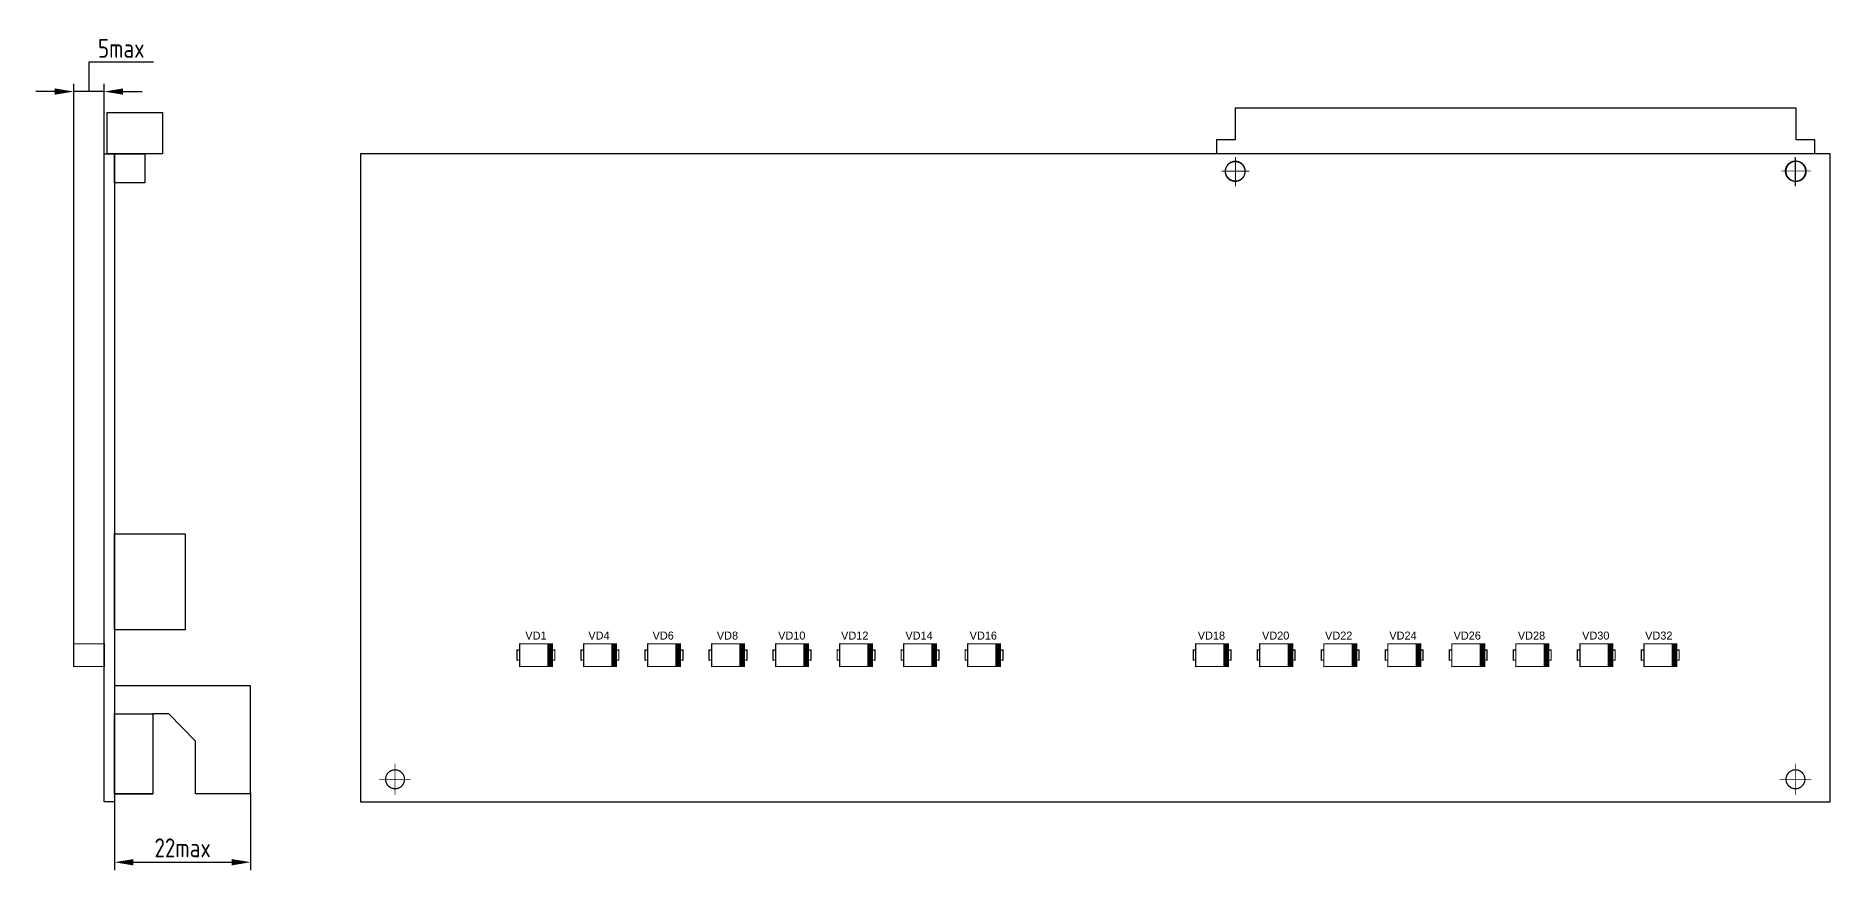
# Model space of a CAD drawing. Extents: x 0 to 557, y 633 to 766.
# Drawn here: x 272.5 to 557.2, y 633.4 to 765.8 of the extents above; entities that cross this region are included whole.
import ezdxf
from ezdxf.enums import TextEntityAlignment as Align

# ---------------------------------------------------------------- set-up
doc = ezdxf.new("R2010")
doc.units = 0
doc.header["$MEASUREMENT"] = 0
for name, color, linetype in [('BOARD', 7, 'Continuous'), ('BOTTOM', 7, 'Continuous'), ('TOP', 7, 'Continuous'), ('TOP_PIN', 7, 'Continuous')]:
    doc.layers.add(name, color=color, linetype=linetype)
doc.layers.add('РАЗМЕРЫ', color=7, linetype='Continuous', lineweight=0)
doc.styles.add('ГОСТ 2.304', font='CS_Gost2304.shx')
doc.dimstyles.new('ГОСТ', dxfattribs={"dimscale": 0, "dimtxt": 3, "dimasz": 3, "dimexe": 1.25, "dimexo": 0, "dimtad": 1, "dimtoh": 1, "dimdec": 3, "dimtxsty": 'ГОСТ 2.304', "dimcen": 5, "dimadec": 3, "dimazin": 2, "dimtfac": 0.75, "dimtdec": 4, "dimtmove": 1, "dimatfit": 3, "dimfxl": 1, "dimtolj": 1, "dimarcsym": 0})

# ---------------------------------------------------------------- blocks, each defined once
blk = doc.blocks.new('*D670')
at = {"layer": 'Defpoints', "color": 0}
for p in [(284.99, 644.25), (306.58, 645.74), (306.58, 634.65)]:
    blk.add_point(p, dxfattribs=at)
at = {"layer": 'РАЗМЕРЫ', "color": 0, "lineweight": -2}
for p, q in [((284.99, 644.25), (284.99, 633.4)), ((306.58, 645.74), (306.58, 633.4)), ((287.99, 634.65), (303.58, 634.65))]:
    blk.add_line(p, q, dxfattribs=at)
at = {"layer": 'РАЗМЕРЫ', "color": 0}
for points in [[(287.99, 635.15), (287.99, 634.15), (284.99, 634.65)], [(303.58, 634.15), (303.58, 635.15), (306.58, 634.65)]]:
    blk.add_solid(points, dxfattribs=at)
at = {"layer": 'РАЗМЕРЫ', "color": 0, "linetype": 'Continuous', "insert": (295.79, 636.94), "char_height": 3, "attachment_point": 5, "style": 'ГОСТ 2.304'}
blk.add_mtext('\\A1;22max', dxfattribs=at)
blk = doc.blocks.new('*D672')
at = {"layer": 'Defpoints', "color": 0}
for p in [(278.5, 757), (283.35, 747.12), (278.5, 669.33)]:
    blk.add_point(p, dxfattribs=at)
at = {"layer": 'РАЗМЕРЫ', "color": 0, "lineweight": -2}
for p, q in [((291.17, 761.69), (280.92, 761.69)), ((280.92, 761.69), (280.92, 757)), ((278.5, 669.33), (278.5, 758.25)), ((283.35, 747.12), (283.35, 758.25)), ((275.5, 757), (272.5, 757)), ((283.35, 757), (278.5, 757)), ((286.35, 757), (289.35, 757))]:
    blk.add_line(p, q, dxfattribs=at)
at = {"layer": 'РАЗМЕРЫ', "color": 0}
for points in [[(275.5, 756.5), (275.5, 757.5), (278.5, 757)], [(286.35, 757.5), (286.35, 756.5), (283.35, 757)]]:
    blk.add_solid(points, dxfattribs=at)
at = {"layer": 'РАЗМЕРЫ', "color": 0, "linetype": 'Continuous', "insert": (286.05, 763.87), "char_height": 3, "attachment_point": 5, "style": 'ГОСТ 2.304'}
blk.add_mtext('\\A1;5max', dxfattribs=at)

msp = doc.modelspace()

# ---------------------------------------------------------------- linework, layer by layer
at = {"layer": 'BOARD', "linetype": 'Continuous'}
for points in [[(283.8, 753.696), (292.6, 753.696), (292.6, 747.12), (283.8, 747.12)], [(285, 747.12), (289.8, 747.12), (289.8, 742.52), (285, 742.52)]]:
    msp.add_lwpolyline(points, close=True, dxfattribs=at)
at = {"layer": 'BOARD'}
msp.add_lwpolyline([(557.25, 747.12), (324, 747.12), (324, 644.25), (557.25, 644.25)], close=True, dxfattribs=at)
at = {"layer": 'BOTTOM'}
for points, const_width in [([(462.878, 746.547), (462.878, 741.947)], 0.1), ([(551.797, 746.578), (551.797, 741.978)], 0.1), ([(460.678, 744.347), (465.078, 744.347)], 0.1), ([(549.597, 744.378), (554.197, 744.378)], 0.1), ([(283.3499, 669.327), (283.3499, 665.723), (278.5, 665.723), (278.5, 669.327), (283.3499, 669.327)], 0.2), ([(354.461, 669.327), (354.461, 665.723), (349.261, 665.723), (349.261, 669.327), (354.461, 669.327)], 0.2), ([(353.761, 669.327), (353.761, 665.723)], 0.2), ([(353.861, 669.327), (353.861, 665.723)], 0.2), ([(353.961, 669.327), (353.961, 665.723)], 0.2), ([(354.061, 669.327), (354.061, 665.723)], 0.2), ([(354.161, 669.327), (354.161, 665.723)], 0.2), ([(354.261, 669.327), (354.261, 665.723)], 0.2), ([(354.361, 669.327), (354.361, 665.723)], 0.2), ([(364.621, 669.327), (364.621, 665.723), (359.421, 665.723), (359.421, 669.327), (364.621, 669.327)], 0.2), ([(363.921, 669.327), (363.921, 665.723)], 0.2), ([(364.021, 669.327), (364.021, 665.723)], 0.2), ([(364.121, 669.327), (364.121, 665.723)], 0.2), ([(364.221, 669.327), (364.221, 665.723)], 0.2), ([(364.321, 669.327), (364.321, 665.723)], 0.2), ([(364.421, 669.327), (364.421, 665.723)], 0.2), ([(364.521, 669.327), (364.521, 665.723)], 0.2), ([(374.781, 669.327), (374.781, 665.723), (369.581, 665.723), (369.581, 669.327), (374.781, 669.327)], 0.2), ([(374.081, 669.327), (374.081, 665.723)], 0.2), ([(374.181, 669.327), (374.181, 665.723)], 0.2), ([(374.281, 669.327), (374.281, 665.723)], 0.2), ([(374.381, 669.327), (374.381, 665.723)], 0.2), ([(374.481, 669.327), (374.481, 665.723)], 0.2), ([(374.581, 669.327), (374.581, 665.723)], 0.2), ([(374.681, 669.327), (374.681, 665.723)], 0.2), ([(384.941, 669.327), (384.941, 665.723), (379.741, 665.723), (379.741, 669.327), (384.941, 669.327)], 0.2), ([(384.241, 669.327), (384.241, 665.723)], 0.2), ([(384.341, 669.327), (384.341, 665.723)], 0.2), ([(384.441, 669.327), (384.441, 665.723)], 0.2), ([(384.541, 669.327), (384.541, 665.723)], 0.2), ([(384.641, 669.327), (384.641, 665.723)], 0.2), ([(384.741, 669.327), (384.741, 665.723)], 0.2), ([(384.841, 669.327), (384.841, 665.723)], 0.2), ([(395.101, 669.327), (395.101, 665.723), (389.901, 665.723), (389.901, 669.327), (395.101, 669.327)], 0.2), ([(394.401, 669.327), (394.401, 665.723)], 0.2), ([(394.501, 669.327), (394.501, 665.723)], 0.2), ([(394.601, 669.327), (394.601, 665.723)], 0.2), ([(394.701, 669.327), (394.701, 665.723)], 0.2), ([(394.801, 669.327), (394.801, 665.723)], 0.2), ([(394.901, 669.327), (394.901, 665.723)], 0.2), ([(395.001, 669.327), (395.001, 665.723)], 0.2), ([(405.261, 669.327), (405.261, 665.723), (400.061, 665.723), (400.061, 669.327), (405.261, 669.327)], 0.2), ([(404.561, 669.327), (404.561, 665.723)], 0.2), ([(404.661, 669.327), (404.661, 665.723)], 0.2), ([(404.761, 669.327), (404.761, 665.723)], 0.2), ([(404.861, 669.327), (404.861, 665.723)], 0.2), ([(404.961, 669.327), (404.961, 665.723)], 0.2), ([(405.061, 669.327), (405.061, 665.723)], 0.2), ([(405.161, 669.327), (405.161, 665.723)], 0.2), ([(415.421, 669.327), (415.421, 665.723), (410.221, 665.723), (410.221, 669.327), (415.421, 669.327)], 0.2), ([(414.721, 669.327), (414.721, 665.723)], 0.2), ([(414.821, 669.327), (414.821, 665.723)], 0.2), ([(414.921, 669.327), (414.921, 665.723)], 0.2), ([(415.021, 669.327), (415.021, 665.723)], 0.2), ([(415.121, 669.327), (415.121, 665.723)], 0.2), ([(415.221, 669.327), (415.221, 665.723)], 0.2), ([(415.321, 669.327), (415.321, 665.723)], 0.2), ([(425.581, 669.327), (425.581, 665.723), (420.381, 665.723), (420.381, 669.327), (425.581, 669.327)], 0.2), ([(424.881, 669.327), (424.881, 665.723)], 0.2), ([(424.981, 669.327), (424.981, 665.723)], 0.2), ([(425.081, 669.327), (425.081, 665.723)], 0.2), ([(425.181, 669.327), (425.181, 665.723)], 0.2), ([(425.281, 669.327), (425.281, 665.723)], 0.2), ([(425.381, 669.327), (425.381, 665.723)], 0.2), ([(425.481, 669.327), (425.481, 665.723)], 0.2), ([(461.776, 669.327), (461.776, 665.723), (456.576, 665.723), (456.576, 669.327), (461.776, 669.327)], 0.2), ([(461.076, 669.327), (461.076, 665.723)], 0.2), ([(461.176, 669.327), (461.176, 665.723)], 0.2), ([(461.276, 669.327), (461.276, 665.723)], 0.2), ([(461.376, 669.327), (461.376, 665.723)], 0.2), ([(461.476, 669.327), (461.476, 665.723)], 0.2), ([(461.576, 669.327), (461.576, 665.723)], 0.2), ([(461.676, 669.327), (461.676, 665.723)], 0.2), ([(471.936, 669.327), (471.936, 665.723), (466.736, 665.723), (466.736, 669.327), (471.936, 669.327)], 0.2), ([(471.236, 669.327), (471.236, 665.723)], 0.2), ([(471.336, 669.327), (471.336, 665.723)], 0.2), ([(471.436, 669.327), (471.436, 665.723)], 0.2), ([(471.536, 669.327), (471.536, 665.723)], 0.2), ([(471.636, 669.327), (471.636, 665.723)], 0.2), ([(471.736, 669.327), (471.736, 665.723)], 0.2), ([(471.836, 669.327), (471.836, 665.723)], 0.2), ([(482.096, 669.327), (482.096, 665.723), (476.896, 665.723), (476.896, 669.327), (482.096, 669.327)], 0.2), ([(481.396, 669.327), (481.396, 665.723)], 0.2), ([(481.496, 669.327), (481.496, 665.723)], 0.2), ([(481.596, 669.327), (481.596, 665.723)], 0.2), ([(481.696, 669.327), (481.696, 665.723)], 0.2), ([(481.796, 669.327), (481.796, 665.723)], 0.2), ([(481.896, 669.327), (481.896, 665.723)], 0.2), ([(481.996, 669.327), (481.996, 665.723)], 0.2), ([(492.256, 669.327), (492.256, 665.723), (487.056, 665.723), (487.056, 669.327), (492.256, 669.327)], 0.2), ([(491.556, 669.327), (491.556, 665.723)], 0.2), ([(491.656, 669.327), (491.656, 665.723)], 0.2), ([(491.756, 669.327), (491.756, 665.723)], 0.2), ([(491.856, 669.327), (491.856, 665.723)], 0.2), ([(491.956, 669.327), (491.956, 665.723)], 0.2), ([(492.056, 669.327), (492.056, 665.723)], 0.2), ([(492.156, 669.327), (492.156, 665.723)], 0.2), ([(502.416, 669.327), (502.416, 665.723), (497.216, 665.723), (497.216, 669.327), (502.416, 669.327)], 0.2), ([(501.716, 669.327), (501.716, 665.723)], 0.2), ([(501.816, 669.327), (501.816, 665.723)], 0.2), ([(501.916, 669.327), (501.916, 665.723)], 0.2), ([(502.016, 669.327), (502.016, 665.723)], 0.2), ([(502.116, 669.327), (502.116, 665.723)], 0.2), ([(502.216, 669.327), (502.216, 665.723)], 0.2), ([(502.316, 669.327), (502.316, 665.723)], 0.2), ([(512.576, 669.327), (512.576, 665.723), (507.376, 665.723), (507.376, 669.327), (512.576, 669.327)], 0.2), ([(511.876, 669.327), (511.876, 665.723)], 0.2), ([(511.976, 669.327), (511.976, 665.723)], 0.2), ([(512.076, 669.327), (512.076, 665.723)], 0.2), ([(512.176, 669.327), (512.176, 665.723)], 0.2), ([(512.276, 669.327), (512.276, 665.723)], 0.2), ([(512.376, 669.327), (512.376, 665.723)], 0.2), ([(512.476, 669.327), (512.476, 665.723)], 0.2), ([(522.736, 669.327), (522.736, 665.723), (517.536, 665.723), (517.536, 669.327), (522.736, 669.327)], 0.2), ([(522.036, 669.327), (522.036, 665.723)], 0.2), ([(522.136, 669.327), (522.136, 665.723)], 0.2), ([(522.236, 669.327), (522.236, 665.723)], 0.2), ([(522.336, 669.327), (522.336, 665.723)], 0.2), ([(522.436, 669.327), (522.436, 665.723)], 0.2), ([(522.536, 669.327), (522.536, 665.723)], 0.2), ([(522.636, 669.327), (522.636, 665.723)], 0.2), ([(532.896, 669.327), (532.896, 665.723), (527.696, 665.723), (527.696, 669.327), (532.896, 669.327)], 0.2), ([(532.196, 669.327), (532.196, 665.723)], 0.2), ([(532.296, 669.327), (532.296, 665.723)], 0.2), ([(532.396, 669.327), (532.396, 665.723)], 0.2), ([(532.496, 669.327), (532.496, 665.723)], 0.2), ([(532.596, 669.327), (532.596, 665.723)], 0.2), ([(532.696, 669.327), (532.696, 665.723)], 0.2), ([(532.796, 669.327), (532.796, 665.723)], 0.2), ([(349.261, 666.725), (348.861, 666.725), (348.861, 668.325), (349.261, 668.325)], 0.2), ([(354.461, 666.725), (354.861, 666.725), (354.861, 668.325), (354.261, 668.325)], 0.2), ([(359.421, 666.725), (359.021, 666.725), (359.021, 668.325), (359.421, 668.325)], 0.2), ([(364.621, 666.725), (365.021, 666.725), (365.021, 668.325), (364.421, 668.325)], 0.2), ([(369.581, 666.725), (369.181, 666.725), (369.181, 668.325), (369.581, 668.325)], 0.2), ([(374.781, 666.725), (375.181, 666.725), (375.181, 668.325), (374.581, 668.325)], 0.2), ([(379.741, 666.725), (379.341, 666.725), (379.341, 668.325), (379.741, 668.325)], 0.2), ([(384.941, 666.725), (385.341, 666.725), (385.341, 668.325), (384.741, 668.325)], 0.2), ([(389.901, 666.725), (389.501, 666.725), (389.501, 668.325), (389.901, 668.325)], 0.2), ([(395.101, 666.725), (395.501, 666.725), (395.501, 668.325), (394.901, 668.325)], 0.2), ([(400.061, 666.725), (399.661, 666.725), (399.661, 668.325), (400.061, 668.325)], 0.2), ([(405.261, 666.725), (405.661, 666.725), (405.661, 668.325), (405.061, 668.325)], 0.2), ([(410.221, 666.725), (409.821, 666.725), (409.821, 668.325), (410.221, 668.325)], 0.2), ([(415.421, 666.725), (415.821, 666.725), (415.821, 668.325), (415.221, 668.325)], 0.2), ([(420.381, 666.725), (419.981, 666.725), (419.981, 668.325), (420.381, 668.325)], 0.2), ([(425.581, 666.725), (425.981, 666.725), (425.981, 668.325), (425.381, 668.325)], 0.2), ([(456.576, 666.725), (456.176, 666.725), (456.176, 668.325), (456.576, 668.325)], 0.2), ([(461.776, 666.725), (462.176, 666.725), (462.176, 668.325), (461.576, 668.325)], 0.2), ([(466.736, 666.725), (466.336, 666.725), (466.336, 668.325), (466.736, 668.325)], 0.2), ([(471.936, 666.725), (472.336, 666.725), (472.336, 668.325), (471.736, 668.325)], 0.2), ([(476.896, 666.725), (476.496, 666.725), (476.496, 668.325), (476.896, 668.325)], 0.2), ([(482.096, 666.725), (482.496, 666.725), (482.496, 668.325), (481.896, 668.325)], 0.2), ([(487.056, 666.725), (486.656, 666.725), (486.656, 668.325), (487.056, 668.325)], 0.2), ([(492.256, 666.725), (492.656, 666.725), (492.656, 668.325), (492.056, 668.325)], 0.2), ([(497.216, 666.725), (496.816, 666.725), (496.816, 668.325), (497.216, 668.325)], 0.2), ([(502.416, 666.725), (502.816, 666.725), (502.816, 668.325), (502.216, 668.325)], 0.2), ([(507.376, 666.725), (506.976, 666.725), (506.976, 668.325), (507.376, 668.325)], 0.2), ([(512.576, 666.725), (512.976, 666.725), (512.976, 668.325), (512.376, 668.325)], 0.2), ([(517.536, 666.725), (517.136, 666.725), (517.136, 668.325), (517.536, 668.325)], 0.2), ([(522.736, 666.725), (523.136, 666.725), (523.136, 668.325), (522.536, 668.325)], 0.2), ([(527.696, 666.725), (527.296, 666.725), (527.296, 668.325), (527.696, 668.325)], 0.2), ([(532.896, 666.725), (533.296, 666.725), (533.296, 668.325), (532.696, 668.325)], 0.2), ([(329.5, 650.32), (329.5, 645.32)], 0.1), ([(551.75, 650.32), (551.75, 645.32)], 0.1), ([(327, 647.82), (332, 647.82)], 0.1), ([(549.25, 647.82), (554.25, 647.82)], 0.1)]:
    msp.add_lwpolyline(points, dxfattribs=dict(at, const_width=const_width))
at = {"layer": 'BOTTOM', "const_width": 0.2}
for points in [[(551.847, 742.739, -1.000125), (551.848, 745.947, -0.999875), (551.847, 742.739)], [(462.828, 742.74, -0.999936), (462.828, 745.885, -1.000064), (462.828, 742.74)], [(329.5, 646.32, -1), (329.5, 649.32, -1), (329.5, 646.32)], [(551.75, 646.32, -1), (551.75, 649.32, -1), (551.75, 646.32)]]:
    msp.add_lwpolyline(points, format="xyb", dxfattribs=at)
at = {"layer": 'TOP'}
for p, q in [((547.85, 754.36), (462.85, 754.36)), ((462.85, 754.36), (462.85, 749.36)), ((551.85, 754.36), (547.85, 754.36)), ((551.85, 749.36), (551.85, 754.36)), ((462.85, 749.36), (459.85, 749.36)), ((459.85, 749.36), (459.85, 747.12)), ((554.85, 749.36), (551.85, 749.36)), ((554.85, 747.12), (554.85, 749.36))]:
    msp.add_line(p, q, dxfattribs=at)
at = {"layer": 'TOP', "const_width": 0.1}
for points in [[(462.9, 746.595), (462.9, 741.995)], [(551.7, 746.595), (551.7, 741.995)], [(460.7, 744.395), (465.1, 744.395)], [(549.5, 744.395), (554.1, 744.395)]]:
    msp.add_lwpolyline(points, dxfattribs=at)
at = {"layer": 'TOP', "const_width": 0.2}
for points in [[(551.75, 742.756, -1), (551.75, 745.964, -1), (551.75, 742.756)], [(462.85, 742.788, -1), (462.85, 745.932, -1), (462.85, 742.788)]]:
    msp.add_lwpolyline(points, format="xyb", dxfattribs=at)
at = {"layer": 'TOP_PIN', "linetype": 'Continuous'}
for p, q in [((293.6054, 658.2176), (291.0551, 658.2176)), ((293.6054, 658.2176), (293.6054, 658.2176)), ((297.809, 653.883), (293.6054, 658.2176)), ((297.809, 645.5176), (297.809, 653.883)), ((300.1529, 645.5176), (297.809, 645.5176)), ((306.5842, 645.5176), (300.1529, 645.5176))]:
    msp.add_line(p, q, dxfattribs=at)
for points in [[(283.3499, 747.1176), (284.9888, 747.1176), (284.9888, 644.2476), (283.3499, 644.2476)], [(284.9888, 686.7926), (296.1676, 686.7926), (296.1676, 671.5526), (284.9888, 671.5526)], [(284.9888, 658.2176), (291.0551, 658.2176), (291.0551, 645.5176), (284.9888, 645.5176)]]:
    msp.add_lwpolyline(points, close=True, dxfattribs=at)
msp.add_lwpolyline([(306.5842, 645.5176), (306.5842, 662.6626), (284.9888, 662.6626), (284.9888, 645.5176), (291.0551, 645.5176)], dxfattribs=at)

# ---------------------------------------------------------------- texts
at = {"layer": 'BOTTOM', "width": 1.019685}
for s, p in [('VD1', (351.861, 670)), ('VD4', (361.861, 670)), ('VD6', (372.061, 670)), ('VD8', (382.261, 670)), ('VD10', (392.461, 670)), ('VD12', (402.461, 670)), ('VD14', (412.661, 670)), ('VD16', (422.861, 670)), ('VD18', (459.061, 670)), ('VD20', (469.261, 670)), ('VD22', (479.261, 670)), ('VD24', (489.461, 670)), ('VD26', (499.661, 670)), ('VD28', (509.861, 670)), ('VD30', (520.061, 670)), ('VD32', (530.061, 670))]:
    msp.add_text(s, height=1.27, dxfattribs=at).set_placement(p, align=Align.CENTER)

# ---------------------------------------------------------------- dimensions: what is measured, and where the dimension line sits
at = {"layer": 'РАЗМЕРЫ'}
for base, p1, p2, override, picture, middle in [((278.5, 757), (283.3499, 747.1176), (278.5, 669.327), {"dimscale": 1, "dimdec": 1, "dimlfac": 1, "dimrnd": 0.5, "dimtxsty": 'ГОСТ 2.304', "dimsah": 1, "dimtolj": 1}, '*D672', (281.5499, 763.8739)), ((306.5842, 634.6476), (284.9888, 644.2476), (306.5842, 645.7397), {"dimscale": 1, "dimdec": 0, "dimlfac": 1, "dimtxsty": 'ГОСТ 2.304', "dimsah": 1, "dimtolj": 1}, '*D670', (295.7865, 636.9353))]:
    dim = msp.add_linear_dim(base=base, p1=p1, p2=p2, text='<>max', dimstyle='ГОСТ', override=override, dxfattribs=at)
    dim.commit()
    dim.dimension.update_dxf_attribs({"geometry": picture, "text_midpoint": middle})

doc.saveas('drawing.dxf')
